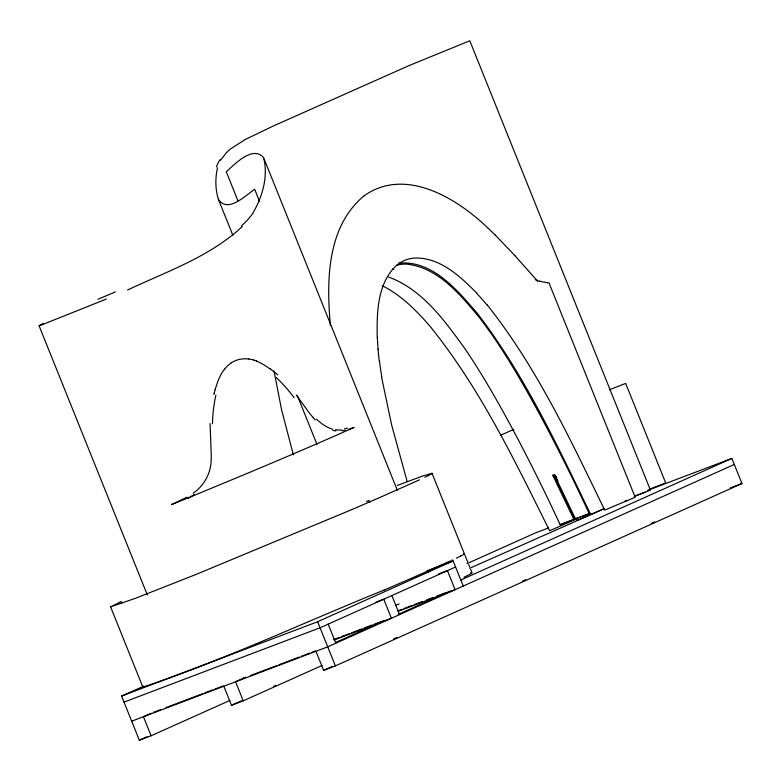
<?xml version="1.0" encoding="UTF-8"?>
<svg xmlns="http://www.w3.org/2000/svg" width="781" height="781" viewBox="0 0 781 781"><rect width="100%" height="100%" fill="white"/><g stroke="black" fill="none" stroke-linecap="round" stroke-linejoin="round"><path stroke-width="1.17" d="M210.079 423.536L211.231 454.669A80.999 76.323 69.6 0 1 211.221 458.623L211.202 459.003M211.182 459.618C211.202 472.583 204.241 485.753 193.2 493.114M384.203 590.026C305.703 621.647 221.863 661.077 143.353 686.899M213.857 394.366L214.199 392.96M217.528 167.778C215.126 178.078 215.263 189.197 218.387 199.301L232.923 235.452M215.136 389.475L217.86 381.382A59.161 49.506 79.1 0 1 222.663 371.649L224.596 369.11M432.039 473.413L431.766 473.676A92.539 2.587 -21.9 0 1 428.242 475.649M464.392 553.846L464.109 554.129A92.539 2.587 -21.9 0 1 460.585 556.101M472.017 572.961L471.812 573.156A92.539 2.587 -21.9 0 1 468.249 575.158L463.992 577.237M220.584 160.222L226.539 152.461M121.699 603.225L121.045 601.585L110.551 606.886L135.543 598.275L196.011 574.455L351.86 509.573M252.663 213.369C262.465 197.076 268.313 176.594 263.675 157.762C252.966 144.895 234.642 164.332 226.275 171.791L237.932 200.785M147.326 594.937L39.05 325.716L43.57 323.344M242.208 226.607C209.913 256.783 166.88 271.466 127.557 289.995M364.044 195.865C326.692 226.832 326.37 281.248 330.422 325.657M364.122 195.806C405.427 166.47 457.324 198.433 488.232 228.345M230.873 363.194L228.677 364.864A35.623 29.698 80 0 0 224.645 369.159M187.01 497.146L171.498 504.624A152.324 4.256 -21.9 0 0 196.021 494.627L240.245 476.303A349.136 9.753 -21.9 0 0 262.914 466.794L279.149 459.941A289.077 8.074 -21.9 0 0 293.158 453.976L316.637 443.881A344.597 9.626 -21.9 0 0 340.487 433.455L354.154 427.383L348.424 429.511M428.281 475.629L424.874 477.308M460.624 556.082L456.338 558.181M452.589 559.938L451.828 560.289M419.485 479.837L383.295 495.955A369.706 10.319 -21.9 0 1 351.88 509.563M450.627 560.846L415.629 576.407M229.975 700.401L151.104 735.77L139.34 740.232L121.582 696.066L143.802 686.108M121.582 696.066L317.623 621.725L453.146 560.943L463.24 586.053M455.577 566.986L320.054 627.778L124.013 702.119M466.95 563.657L535.815 532.759L548.36 528.005M151.221 713.229L143.44 716.714L151.104 735.77M460.81 580L731.856 458.418L741.95 483.527L335.381 665.89L323.617 670.352L315.954 651.295M245.576 677.293L235.579 681.774L243.242 700.83L231.479 705.292L223.815 686.235M335.947 642.324L384.828 620.407M398.154 614.422L450.364 591.002M734.286 464.47L327.717 646.834L131.677 721.175M139.34 740.232L147.111 736.747M231.479 705.292L241.475 700.811M273.692 686.362L275.908 685.367M243.242 700.83L322.114 665.461M323.617 670.352L332.501 666.369M393.595 638.965L396.933 637.472M522.46 581.162L525.789 579.668M651.315 523.368L654.654 521.874M388.567 277.03C422.501 289.468 444.682 320.718 465.066 348.882C484.464 377.535 501.324 407.809 517.52 438.356C532.457 466.774 546.68 495.574 560.153 524.705L574.757 519.121L555.047 477.826L552.792 475.307L554.334 474.721L556.599 477.24L555.047 477.826M560.153 524.705L574.757 519.121M554.334 474.721L575.48 518.906L590.085 513.322C556.912 444.291 523.885 374.07 477.045 313.025C457.207 290.083 432.313 259.858 398.603 263.207M575.48 518.906L590.085 513.322M469.732 568.256L604.357 508.607M500.67 435.173L513.088 429.687M512.678 429.872L513.898 429.335M576.915 518.848L549.609 530.729C514.503 460.146 479.905 388.108 430.146 326.429A226.49 135.181 68.6 0 0 427.256 323.119C414.301 308.495 399.882 294.476 382.221 285.68M604.025 508.743L577.139 520.419L575.948 517.94M106.333 299.064L40.114 325.521A16.528 0.566 -22.2 0 1 39.167 325.765L39.07 325.755M634.162 496.452L650.427 490.107L469.791 40.768L408.805 65.682L273.028 126.141L245.293 139.477L230.249 149.132A167.3 90.352 50.3 0 0 226.607 152.539M609.268 389.797L625.679 383.422L665.676 482.931L649.275 489.306M634.914 496.15L644.94 492.235M395.537 605.304L398.456 604.172A160.164 4.471 -21.9 0 0 399.052 603.938M397.373 485.391L422.091 476.225L432.02 473.286M426.934 570.882L453.146 560.943M647.517 490.4L731.856 458.418M438.326 574.094L447.445 570.638L455.108 589.694L398.125 611.308M375.768 602.239L383.754 599.212L391.408 618.269L334.424 639.873M398.271 610.683L401.698 609.385M403.972 608.526L411.948 605.5M414.233 604.631L422.209 601.604M426.768 599.876L432.469 597.719M437.028 595.991L446.146 592.535M730.186 487.988L741.95 483.527M333.438 639.688L339.139 637.53M341.414 636.661L349.39 633.635M351.675 632.776L361.935 628.881M364.21 628.022L372.186 624.995M374.47 624.126L382.446 621.1M153.486 712.34L160.33 709.753M166.021 707.586L202.494 693.762M204.778 692.893L212.754 689.867M215.029 689.008L223.015 685.982M242.383 678.63L245.81 677.332M250.369 675.604L276.581 665.666M278.856 664.797L299.377 657.016M301.651 656.157L309.637 653.131M311.912 652.262L315.329 650.973M470.562 573.01L471.187 572.863M345.514 430.253L342.205 430.79M463.524 553.807L464.353 553.739M471.334 572.834L472.017 572.795M335.947 430.878L332.911 430.438M547.686 282.8L548.994 282.917L635.168 497.282L604.67 510.1C570.335 439.225 536.42 366.914 487.198 304.902M392.531 269.094L393.897 269.26M248.719 358.948L251.257 359.377A45.249 37.351 80.2 0 1 253.854 360.07M253.864 360.051L256.519 360.959M535.834 279.715L535.903 279.754A15.552 11.5 32.1 0 0 539.085 281.092L539.671 281.228M535.903 279.754L537.601 281.16M270.099 368.642L277.724 374.831M488.281 228.394L495.213 235.003M495.271 235.061L514.884 255.602M537.465 281.023L514.923 255.651M315.27 419.953L313.21 417.728M476.654 293.002C459.911 276.044 439.186 256.617 413.579 258.12A89.776 52.942 67.8 0 0 395.703 266.126C377.116 284.421 376.784 313.103 377.233 337.46M296.37 395.137L309.911 413.735A68.835 46.948 68.4 0 0 313.259 417.64M555.027 475.121L557.956 480.998M552.792 475.307L573.928 519.502M589.245 513.703C573 478.616 555.75 443.998 537.328 410.005C519.59 377.692 501.158 345.563 478.47 316.403C459.618 293.988 437.78 267.444 406.637 264.115A89.756 52.971 69.3 0 0 396.66 265.228M218.387 199.301C227.691 213.613 245.439 195.553 254.655 189.246L259.536 201.381M432.059 473.374L464.402 553.827M464.88 555.018L467.751 562.164M468.707 564.546L469.664 566.928M470.621 569.31L471.578 571.692M264.163 159.099L397.295 490.204M427.685 571.116L428.105 572.161M369.735 502.359L369.003 500.523A160.164 4.471 -21.9 0 1 366.426 501.539M391.886 595.561L399.54 614.618M297.454 395.86L316.988 444.428M328.186 624.136L335.85 643.193M317.623 621.725L335.381 665.89M110.57 606.798L142.913 687.251M407.165 481.555L391.691 425.157L381.558 377.145M293.363 454.864L281.541 409.625L274.033 370.965M379.224 360.988L377.984 349.136M115.324 291.918A197.105 12.467 -22.1 0 1 97.947 299.26M252.79 213.467A156.493 112.113 33 0 1 241.427 225.934M347.516 428.193A94.394 52.347 44 0 1 344.538 428.71M341.853 429.97A62.49 37.166 55 0 1 335.596 429.735M332.774 429.277A40.827 25.578 62.2 0 1 316.5 419.085M276.259 377.467A140.404 107.3 72.1 0 1 294.095 397.666M256.5 361.047A73.599 60.147 77.9 0 1 269.943 368.974M230.815 363.067A37.342 30.889 81.2 0 1 248.719 359.045M214.267 392.989A104.537 87.394 79.2 0 1 215.205 389.504M212.452 423.8A133.697 112.23 78.9 0 1 215.878 395.127M194.244 494.334A71.93 67.469 3.5 0 1 187.977 498.551M381.841 377.203A265.364 153.847 68.5 0 1 379.498 361.066M378.111 349.175A204.905 119.62 68.3 0 1 377.35 337.509M476.576 293.187A211.182 125.8 68.5 0 1 487.11 305.098M547.647 282.644A37.283 27.345 32 0 1 539.681 281.15M415.619 576.417A369.706 10.319 -21.9 0 1 384.223 590.016M216.415 166.909A88.556 49.027 47.1 0 1 220.057 159.724M625.005 501.256L625.923 500.875L625.005 501.256"/></g></svg>
